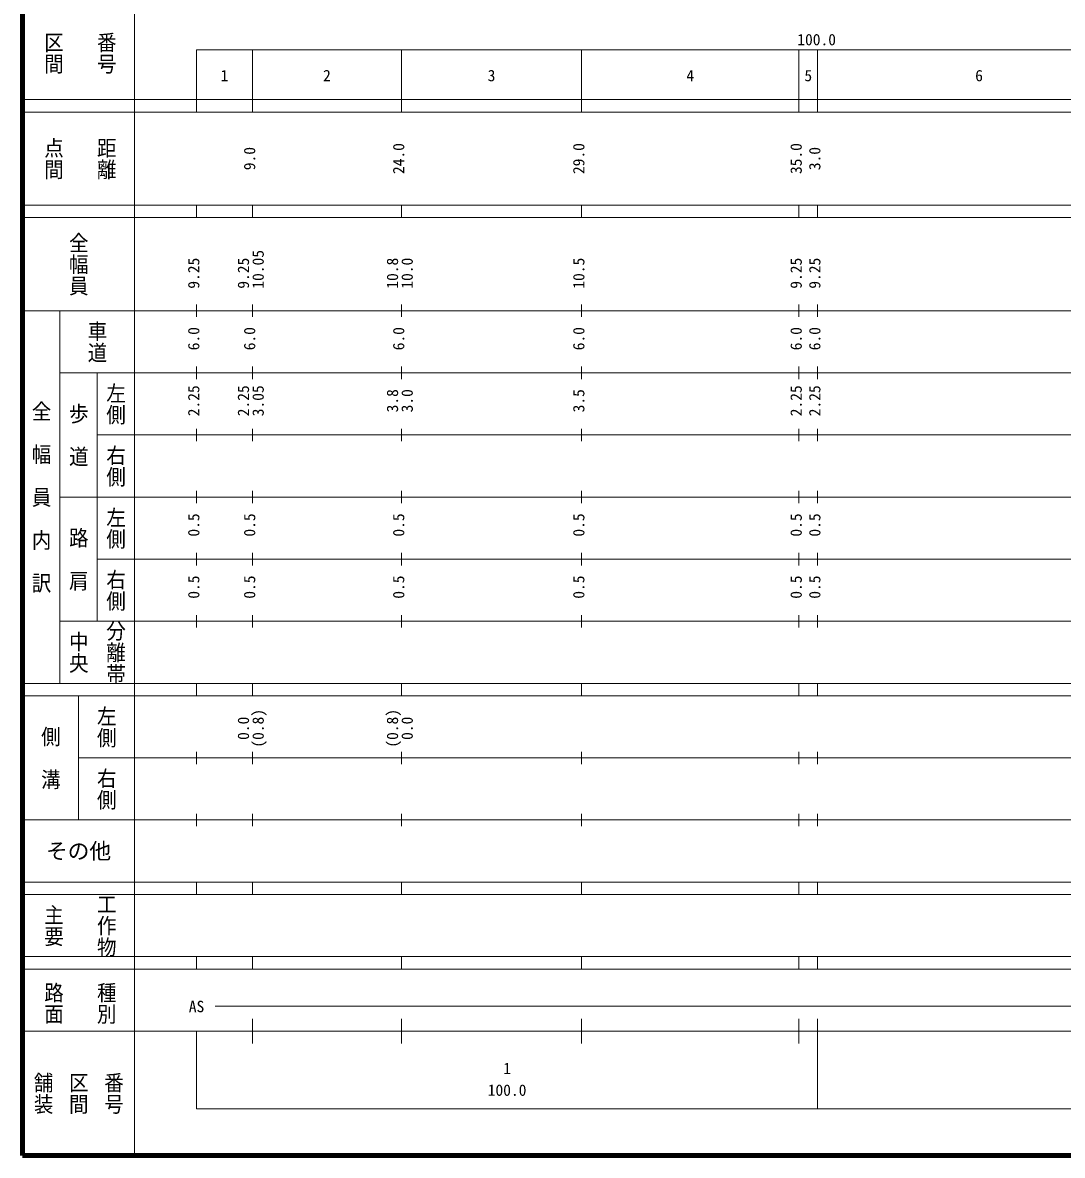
# Model space of a CAD drawing. Units: millimetres on the paper, enlarged 1000 times. Extents: x 40000 to 680000, y 20000 to 380000.
# Drawn here: x 40000 to 207408, y 20000 to 202388 of the extents above; entities that cross this region are included whole.
import ezdxf
from ezdxf.enums import TextEntityAlignment as Align

# ---------------------------------------------------------------- set-up
doc = ezdxf.new("R2010")
doc.units = ezdxf.units.MM
doc.header["$LTSCALE"] = 1000
doc.layers.add('M-TTL', color=2, linetype='Continuous', lineweight=140)
doc.layers.add('M-TTL-BAND', color=7, linetype='Continuous', lineweight=13)
doc.styles.add('@ＭＳ ゴシック', font='')
doc.styles.add('ＭＳ ゴシック', font='')
doc.styles.get('@ＭＳ ゴシック').set_extended_font_data('@MS Gothic')
doc.styles.get('ＭＳ ゴシック').set_extended_font_data('MS Gothic')

msp = doc.modelspace()

# ---------------------------------------------------------------- linework, layer by layer
at = {"layer": 'M-TTL'}
for p, q in [((40000, 380000), (40000, 20000)), ((40000, 20000), (680000, 20000))]:
    msp.add_line(p, q, dxfattribs=at)
at = {"layer": 'M-TTL-BAND'}
for p, q in [((58000, 370000), (58000, 20000)), ((68000, 198000), (579000, 198000)), ((68000, 198000), (68000, 188000)), ((77000, 188000), (77000, 198000)), ((101000, 188000), (101000, 198000)), ((130000, 188000), (130000, 198000)), ((165000, 188000), (165000, 198000)), ((168000, 188000), (168000, 198000)), ((40000, 190000), (579000, 190000)), ((40000, 188000), (579000, 188000)), ((40000, 173000), (579000, 173000)), ((68000, 171000), (68000, 173000)), ((77000, 171000), (77000, 173000)), ((101000, 171000), (101000, 173000)), ((130000, 171000), (130000, 173000)), ((165000, 171000), (165000, 173000)), ((168000, 171000), (168000, 173000)), ((40000, 171000), (579000, 171000)), ((68000, 155000), (68000, 157000)), ((77000, 155000), (77000, 157000)), ((101000, 155000), (101000, 157000)), ((130000, 155000), (130000, 157000)), ((165000, 155000), (165000, 157000)), ((168000, 155000), (168000, 157000)), ((40000, 156000), (579000, 156000)), ((46000, 96000), (46000, 156000)), ((46000, 146000), (579000, 146000)), ((52000, 146000), (52000, 106000)), ((68000, 145000), (68000, 147000)), ((77000, 145000), (77000, 147000)), ((101000, 145000), (101000, 147000)), ((130000, 145000), (130000, 147000)), ((165000, 145000), (165000, 147000)), ((168000, 145000), (168000, 147000)), ((68000, 135000), (68000, 137000)), ((77000, 135000), (77000, 137000)), ((101000, 135000), (101000, 137000)), ((130000, 135000), (130000, 137000)), ((165000, 135000), (165000, 137000)), ((168000, 135000), (168000, 137000)), ((52000, 136000), (579000, 136000)), ((46000, 126000), (579000, 126000)), ((68000, 125000), (68000, 127000)), ((77000, 125000), (77000, 127000)), ((101000, 125000), (101000, 127000)), ((130000, 125000), (130000, 127000)), ((165000, 125000), (165000, 127000)), ((168000, 125000), (168000, 127000)), ((68000, 115000), (68000, 117000)), ((77000, 115000), (77000, 117000)), ((101000, 115000), (101000, 117000)), ((130000, 115000), (130000, 117000)), ((165000, 115000), (165000, 117000)), ((168000, 115000), (168000, 117000)), ((52000, 116000), (579000, 116000)), ((46000, 106000), (579000, 106000)), ((68000, 105000), (68000, 107000)), ((77000, 105000), (77000, 107000)), ((101000, 105000), (101000, 107000)), ((130000, 105000), (130000, 107000)), ((165000, 105000), (165000, 107000)), ((168000, 105000), (168000, 107000)), ((40000, 96000), (579000, 96000)), ((68000, 94000), (68000, 96000)), ((77000, 94000), (77000, 96000)), ((101000, 94000), (101000, 96000)), ((130000, 94000), (130000, 96000)), ((165000, 94000), (165000, 96000)), ((168000, 94000), (168000, 96000)), ((40000, 94000), (579000, 94000)), ((49000, 94000), (49000, 74000)), ((49000, 84000), (579000, 84000)), ((68000, 83000), (68000, 85000)), ((77000, 83000), (77000, 85000)), ((101000, 83000), (101000, 85000)), ((130000, 83000), (130000, 85000)), ((165000, 83000), (165000, 85000)), ((168000, 83000), (168000, 85000)), ((68000, 73000), (68000, 75000)), ((77000, 73000), (77000, 75000)), ((101000, 73000), (101000, 75000)), ((130000, 73000), (130000, 75000)), ((165000, 73000), (165000, 75000)), ((168000, 73000), (168000, 75000)), ((40000, 74000), (579000, 74000)), ((40000, 64000), (579000, 64000)), ((68000, 62000), (68000, 64000)), ((77000, 62000), (77000, 64000)), ((101000, 62000), (101000, 64000)), ((130000, 62000), (130000, 64000)), ((165000, 62000), (165000, 64000)), ((168000, 62000), (168000, 64000)), ((40000, 62000), (579000, 62000)), ((40000, 52000), (579000, 52000)), ((68000, 50000), (68000, 52000)), ((77000, 50000), (77000, 52000)), ((101000, 50000), (101000, 52000)), ((130000, 50000), (130000, 52000)), ((165000, 50000), (165000, 52000)), ((168000, 50000), (168000, 52000)), ((40000, 50000), (579000, 50000)), ((71000, 44000), (565000, 44000)), ((77000, 38000), (77000, 42000)), ((101000, 38000), (101000, 42000)), ((130000, 38000), (130000, 42000)), ((165000, 38000), (165000, 42000)), ((168000, 27500), (168000, 42000)), ((40000, 40000), (579000, 40000)), ((68000, 40000), (68000, 27500)), ((68000, 27500), (579000, 27500))]:
    msp.add_line(p, q, dxfattribs=at)

# ---------------------------------------------------------------- texts
at = {"layer": 'M-TTL-BAND', "style": '@ＭＳ ゴシック', "width": 1.1}
for s, p in [('番号', (53500, 197500)), ('区間', (45000, 197500)), ('点間', (45000, 180500)), ('距離', (53500, 180500)), ('全幅員', (49000, 163500)), ('車道', (52000, 151000)), ('左側', (55000, 141000)), ('全\u3000幅\u3000員\u3000内\u3000訳', (43000, 126000)), ('歩\u3000道', (49000, 136000)), ('右側', (55000, 131000)), ('左側', (55000, 121000)), ('路\u3000肩', (49000, 116000)), ('右側', (55000, 111000)), ('分離帯', (55000, 101000)), ('中央', (49000, 101000)), ('左側', (53500, 89000)), ('側\u3000溝', (44500, 84000)), ('右側', (53500, 79000)), ('主要', (45000, 57000)), ('工作物', (53500, 57000)), ('路面', (45000, 44500)), ('種別', (53500, 44500)), ('舗装', (43333, 30000)), ('区間', (49000, 30000)), ('番号', (54667, 30000))]:
    msp.add_text(s, height=2303, rotation=270, dxfattribs=at).set_placement(p, align=Align.MIDDLE_CENTER)
at = {"layer": 'M-TTL-BAND', "style": 'ＭＳ ゴシック'}
for s, p in [('100.0', (167844, 198195)), ('1', (72500, 192405)), ('2', (89000, 192405)), ('3', (115500, 192405)), ('4', (147500, 192405)), ('5', (166500, 192405)), ('6', (194000, 192405)), ('AS', (68000, 42500)), ('1', (118000, 32523)), ('100.0', (118000, 29033))]:
    msp.add_text(s, height=1833, dxfattribs=at).set_placement(p, align=Align.BOTTOM_CENTER)
for s, p in [('24.0', (102000, 180500)), ('29.0', (131000, 180500)), ('35.0', (166000, 180500)), ('9.0', (78000, 180500)), ('3.0', (169000, 180500)), ('9.25', (69000, 162043)), ('9.25', (77000, 162043)), ('10.05', (79370, 162668)), ('10.8', (101000, 162043)), ('10.0', (103370, 162043)), ('10.5', (131000, 162043)), ('9.25', (166000, 162043)), ('9.25', (169000, 162043)), ('6.0', (69000, 151500)), ('6.0', (78000, 151500)), ('6.0', (102000, 151500)), ('6.0', (131000, 151500)), ('6.0', (166000, 151500)), ('6.0', (169000, 151500)), ('2.25', (69000, 141500)), ('2.25', (77000, 141500)), ('3.05', (79370, 141500)), ('3.8', (101000, 141500)), ('3.0', (103370, 141500)), ('3.5', (131000, 141500)), ('2.25', (166000, 141500)), ('2.25', (169000, 141500)), ('0.5', (69000, 121500)), ('0.5', (78000, 121500)), ('0.5', (102000, 121500)), ('0.5', (131000, 121500)), ('0.5', (166000, 121500)), ('0.5', (169000, 121500)), ('0.5', (69000, 111500)), ('0.5', (78000, 111500)), ('0.5', (102000, 111500)), ('0.5', (131000, 111500)), ('0.5', (166000, 111500)), ('0.5', (169000, 111500)), ('(0.8)', (79370, 88764)), ('(0.8)', (101000, 88764)), ('0.0', (77000, 88764)), ('0.0', (103370, 88764))]:
    msp.add_text(s, height=1833, rotation=90, dxfattribs=at).set_placement(p, align=Align.BOTTOM_CENTER)
msp.add_text('その他', height=2566, dxfattribs=at).set_placement((49000, 69000), align=Align.MIDDLE_CENTER)

doc.saveas('drawing.dxf')
